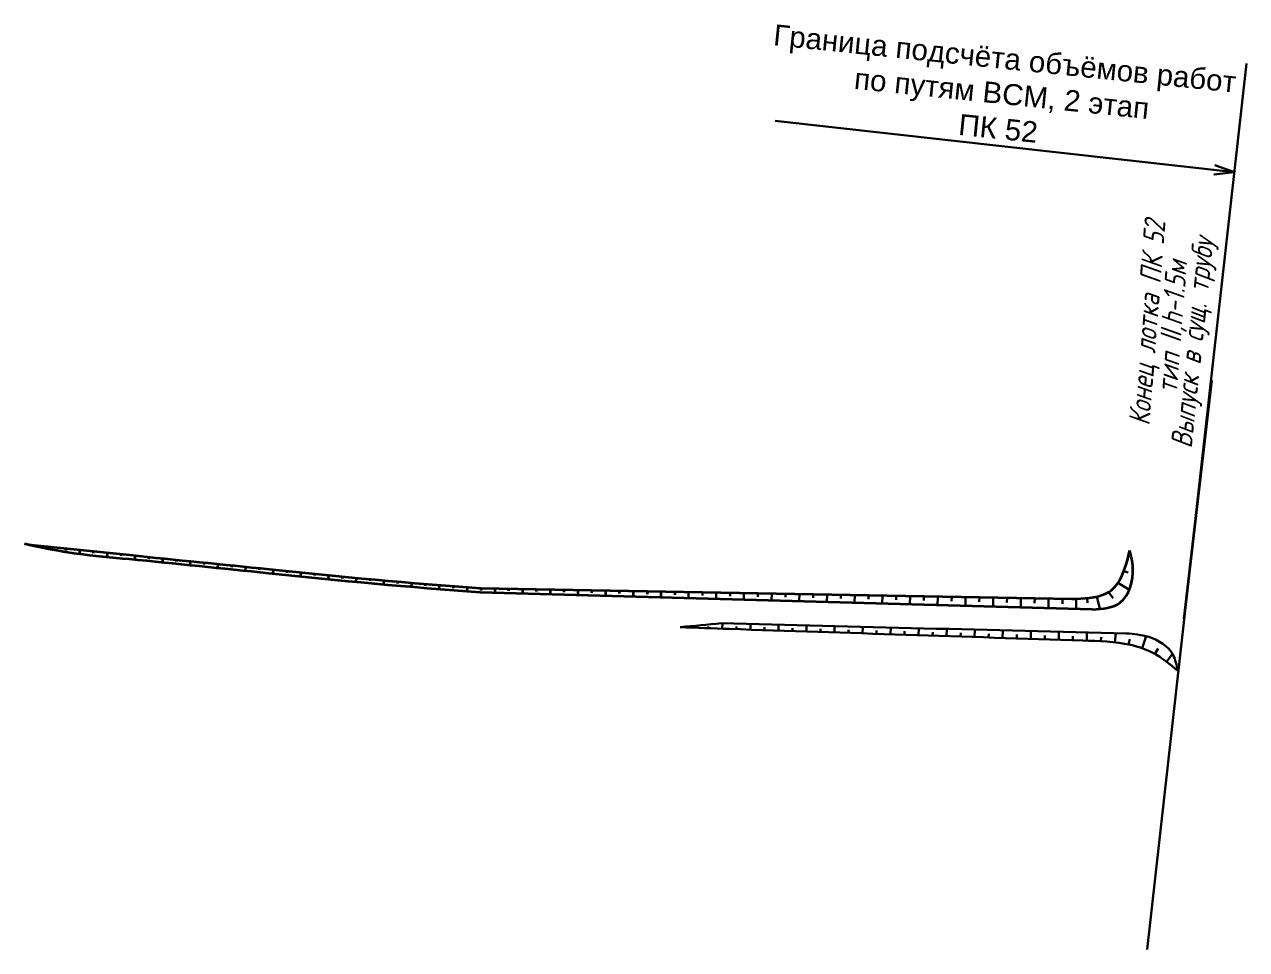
# Model space of a CAD drawing. Extents: x 10268 to 14501, y 7440 to 10044.
# Drawn here: x 14262.8 to 14349.7, y 7440.2 to 7506 of the extents above; entities that cross this region are included whole.
import ezdxf
from ezdxf.enums import TextEntityAlignment as Align

# ---------------------------------------------------------------- set-up
doc = ezdxf.new("R2010")
doc.units = 0
doc.layers.add('5-Карачарово$0$откосы и лотки', color=1, linetype='Continuous', lineweight=35)
doc.styles.add('5-Карачарово$0$Standard', font='arial.ttf')
doc.styles.add('5-Карачарово$0$Параметры кривых', font='SPDS.shx')

msp = doc.modelspace()

# ---------------------------------------------------------------- linework, layer by layer
at = {"color": 1, "lineweight": 30}
for p, q in [((14310.44, 7463.074), (14310.445, 7463.205)), ((14311.437, 7463.037), (14311.442, 7463.167)), ((14312.434, 7462.999), (14312.449, 7463.382)), ((14313.431, 7462.963), (14313.438, 7463.16)), ((14314.429, 7462.931), (14314.442, 7463.332)), ((14315.426, 7462.898), (14315.433, 7463.102)), ((14316.424, 7462.865), (14316.438, 7463.282)), ((14318.419, 7462.799), (14318.433, 7463.232)), ((14320.414, 7462.733), (14320.428, 7463.182)), ((14322.408, 7462.668), (14322.424, 7463.132)), ((14324.403, 7462.602), (14324.419, 7463.082)), ((14317.421, 7462.832), (14317.428, 7463.044)), ((14319.416, 7462.766), (14319.423, 7462.987)), ((14321.411, 7462.7), (14321.418, 7462.929)), ((14323.406, 7462.635), (14323.414, 7462.871)), ((14325.401, 7462.569), (14325.409, 7462.813)), ((14326.398, 7462.536), (14326.415, 7463.032)), ((14327.396, 7462.503), (14327.404, 7462.755)), ((14328.393, 7462.47), (14328.41, 7462.982)), ((14329.39, 7462.437), (14329.399, 7462.697)), ((14330.388, 7462.405), (14330.405, 7462.932)), ((14331.385, 7462.372), (14331.394, 7462.639)), ((14332.383, 7462.339), (14332.401, 7462.882)), ((14333.38, 7462.306), (14333.389, 7462.582)), ((14334.378, 7462.273), (14334.396, 7462.832)), ((14335.375, 7462.24), (14335.384, 7462.524)), ((14336.373, 7462.207), (14336.391, 7462.782)), ((14337.37, 7462.174), (14337.38, 7462.466)), ((14338.367, 7462.144), (14338.383, 7462.732)), ((14339.365, 7462.107), (14339.381, 7462.407)), ((14340.359, 7462.027), (14340.433, 7462.681)), ((14341.345, 7461.871), (14341.425, 7462.253)), ((14342.306, 7461.606), (14342.604, 7462.459)), ((14343.216, 7461.2), (14343.44, 7461.6)), ((14344.047, 7460.648), (14344.466, 7461.203))]:
    msp.add_line(p, q, dxfattribs=at)
for points, knots in [([(14309.442, 7463.112), (14310.417, 7463.203), (14311.391, 7463.293), (14312.365, 7463.384), (14321.974, 7463.143), (14331.584, 7462.903), (14341.194, 7462.662), (14341.722, 7462.618), (14342.963, 7462.513), (14344.555, 7461.515), (14344.757, 7460.4), (14344.828, 7460.009)], [0, 0, 0, 0, 1, 1, 1, 2, 2, 2, 3.602204, 5.758335, 6.920005, 6.920005, 6.920005, 6.920005]), ([(14344.824, 7460.023), (14344.278, 7460.475), (14343.281, 7461.301), (14340.95, 7462.079), (14339.231, 7462.122), (14338.095, 7462.151), (14329.708, 7462.427), (14321.322, 7462.703), (14312.935, 7462.98), (14311.771, 7463.024), (14310.607, 7463.068), (14309.442, 7463.112)], [0, 0, 0, 0, 2.110033, 3.849892, 7.243629, 7.243629, 7.243629, 8.243629, 8.243629, 8.243629, 9.243629, 9.243629, 9.243629, 9.243629])]:
    msp.add_open_spline(points, degree=3, knots=knots, dxfattribs=at)
at = {"layer": '5-Карачарово$0$откосы и лотки', "color": 1, "lineweight": 30}
for p, q in [((14348.872, 7495.513), (14347.402, 7495.343)), ((14348.872, 7495.513), (14347.476, 7496.004)), ((14340.998, 7467.087), (14341.323, 7466.99)), ((14340.581, 7466.254), (14341.403, 7465.771)), ((14310.035, 7465.618), (14310.027, 7465.166)), ((14311.021, 7465.6), (14311.016, 7465.369)), ((14312.006, 7465.582), (14311.997, 7465.112)), ((14312.991, 7465.563), (14312.987, 7465.324)), ((14313.976, 7465.545), (14313.967, 7465.057)), ((14314.962, 7465.527), (14314.957, 7465.278)), ((14315.947, 7465.509), (14315.937, 7465.003)), ((14316.932, 7465.49), (14316.927, 7465.233)), ((14317.917, 7465.472), (14317.908, 7464.948)), ((14318.903, 7465.454), (14318.898, 7465.187)), ((14319.888, 7465.436), (14319.878, 7464.893)), ((14320.873, 7465.418), (14320.868, 7465.142)), ((14321.858, 7465.399), (14321.848, 7464.839)), ((14322.844, 7465.381), (14322.838, 7465.096)), ((14323.829, 7465.363), (14323.818, 7464.784)), ((14324.814, 7465.345), (14324.809, 7465.051)), ((14325.799, 7465.326), (14325.788, 7464.729)), ((14326.785, 7465.308), (14326.779, 7465.005)), ((14327.77, 7465.29), (14327.758, 7464.675)), ((14328.755, 7465.272), (14328.749, 7464.96)), ((14329.74, 7465.254), (14329.729, 7464.62)), ((14330.726, 7465.235), (14330.72, 7464.914)), ((14331.711, 7465.217), (14331.699, 7464.566)), ((14332.696, 7465.199), (14332.69, 7464.869)), ((14333.681, 7465.181), (14333.669, 7464.511)), ((14334.667, 7465.163), (14334.66, 7464.823)), ((14335.652, 7465.144), (14335.639, 7464.456)), ((14336.637, 7465.126), (14336.631, 7464.778)), ((14337.622, 7465.108), (14337.609, 7464.402)), ((14338.398, 7465.179), (14338.431, 7464.832)), ((14339.074, 7465.292), (14339.293, 7464.412)), ((14339.92, 7465.605), (14340.24, 7465.171))]:
    msp.add_line(p, q, dxfattribs=at)
at = {"layer": '5-Карачарово$0$откосы и лотки', "color": 1}
for p, q in [((14263.759, 7468.925), (14263.748, 7468.818)), ((14264.743, 7468.821), (14264.722, 7468.627)), ((14265.726, 7468.718), (14265.711, 7468.569)), ((14266.71, 7468.615), (14266.679, 7468.316)), ((14267.693, 7468.512), (14267.678, 7468.363)), ((14268.677, 7468.41), (14268.646, 7468.112)), ((14269.661, 7468.309), (14269.645, 7468.159)), ((14270.644, 7468.207), (14270.614, 7467.909)), ((14271.628, 7468.107), (14271.613, 7467.957)), ((14272.612, 7468.006), (14272.581, 7467.708)), ((14273.596, 7467.906), (14273.58, 7467.757)), ((14274.579, 7467.806), (14274.549, 7467.507)), ((14275.563, 7467.706), (14275.548, 7467.557)), ((14276.547, 7467.607), (14276.517, 7467.308)), ((14277.531, 7467.508), (14277.516, 7467.358)), ((14278.515, 7467.409), (14278.485, 7467.11)), ((14279.499, 7467.31), (14279.484, 7467.161)), ((14280.483, 7467.209), (14280.45, 7466.911)), ((14281.466, 7467.104), (14281.45, 7466.955)), ((14282.449, 7467.001), (14282.419, 7466.704)), ((14283.433, 7466.901), (14283.418, 7466.753)), ((14284.417, 7466.803), (14284.388, 7466.506)), ((14285.402, 7466.708), (14285.387, 7466.559)), ((14286.386, 7466.615), (14286.358, 7466.317)), ((14287.371, 7466.524), (14287.357, 7466.375)), ((14288.356, 7466.436), (14288.329, 7466.137)), ((14289.341, 7466.351), (14289.328, 7466.2)), ((14290.326, 7466.268), (14290.301, 7465.965)), ((14291.312, 7466.188), (14291.3, 7466.035)), ((14292.298, 7466.11), (14292.274, 7465.803)), ((14293.284, 7466.035), (14293.272, 7465.88)), ((14294.27, 7465.962), (14294.247, 7465.649)), ((14295.256, 7465.891), (14295.253, 7465.725)), ((14296.242, 7465.873), (14296.236, 7465.549)), ((14297.227, 7465.855), (14297.224, 7465.688)), ((14298.212, 7465.837), (14298.206, 7465.494)), ((14299.197, 7465.818), (14299.194, 7465.643)), ((14300.183, 7465.8), (14300.176, 7465.44)), ((14301.168, 7465.782), (14301.165, 7465.597)), ((14302.153, 7465.764), (14302.146, 7465.385)), ((14303.138, 7465.746), (14303.135, 7465.552)), ((14304.124, 7465.727), (14304.116, 7465.33)), ((14305.109, 7465.709), (14305.105, 7465.506)), ((14306.094, 7465.691), (14306.087, 7465.276)), ((14307.08, 7465.673), (14307.076, 7465.461)), ((14308.065, 7465.654), (14308.057, 7465.221)), ((14309.05, 7465.636), (14309.046, 7465.415))]:
    msp.add_line(p, q, dxfattribs=at)
at = {"layer": '5-Карачарово$0$откосы и лотки', "color": 1, "lineweight": 30}
for points in [[(14342.672, 7440.151), (14349.738, 7503.248)], [(14316.184, 7499.173), (14348.872, 7495.513)]]:
    msp.add_lwpolyline(points, dxfattribs=at)
at = {"layer": '5-Карачарово$0$откосы и лотки', "color": 1}
msp.add_lwpolyline([(14345.308, 7463.69), (14347.269, 7480.672)], dxfattribs=at)
at = {"layer": '5-Карачарово$0$откосы и лотки', "color": 1, "flags": 128}
for points in [[(14262.776, 7469.03, 0.000971), (14270.264, 7468.247, 0.000721), (14280.203, 7467.24, 0.009692), (14295.256, 7465.891)], [(14295.207, 7465.577, -0.008585), (14280.173, 7466.941, -0.000721), (14270.234, 7467.948, -0.040688), (14262.776, 7469.03, -0.000906)]]:
    msp.add_lwpolyline(points, format="xyb", dxfattribs=at)
for points in [[(14295.256, 7465.891), (14337.3, 7465.114)], [(14338.756, 7464.37), (14295.207, 7465.577)]]:
    msp.add_lwpolyline(points, dxfattribs=at)
at = {"layer": '5-Карачарово$0$откосы и лотки', "color": 1}
msp.add_open_spline([(14337.3, 7465.114), (14338.16, 7465.146), (14340.06, 7465.217), (14340.978, 7466.593), (14341.427, 7468.568)], degree=3, knots=[0, 0, 0, 0, 2.362313, 5.219275, 5.219275, 5.219275, 5.219275], dxfattribs=at)
msp.add_spline([(14338.756, 7464.37), (14340.756, 7464.865), (14341.651, 7467.313), (14341.427, 7468.568)], degree=3, dxfattribs=at)

# ---------------------------------------------------------------- texts
at = {"layer": '5-Карачарово$0$откосы и лотки', "color": 1, "style": '5-Карачарово$0$Параметры кривых', "oblique": 15}
for s, rotation, p in [('Конец лотка ПК 52', 85.52249, (14343.401, 7484.708)), ('Выпуск в сущ. трубу', 83.98675, (14346.615, 7483.27)), ('тип II,h-1.5м', 85.52249, (14345.148, 7484.434))]:
    msp.add_text(s, height=1.5, rotation=rotation, dxfattribs=at).set_placement(p, align=Align.CENTER)
at = {"layer": '5-Карачарово$0$откосы и лотки', "color": 1, "lineweight": 30, "insert": (14315.371, 7506.125), "char_height": 1.5, "attachment_point": 1, "rotation": 354.12054, "style": '5-Карачарово$0$Standard'}
msp.add_mtext_dynamic_manual_height_columns('\\pi0.80194;Граница подсчёта объёмов работ \\P\\pi6.83673;по путям ВСМ, 2 этап \\P\\pi14.55518;ПК 52', width=34.47598, gutter_width=12.5, heights=[0], dxfattribs=at)

doc.saveas('drawing.dxf')
